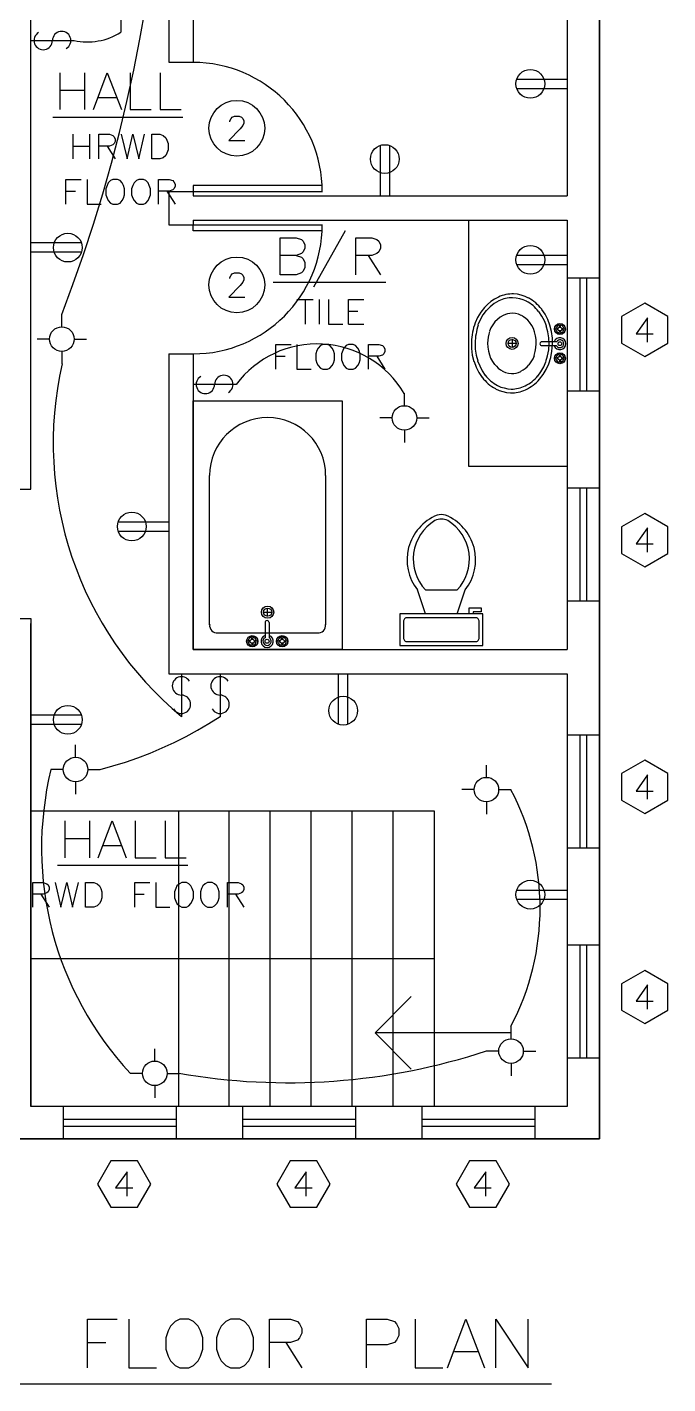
# Paper-space layout 'ISO A1' of a CAD drawing. Extents: x 0 to 817, y 0 to 553.
# Drawn here: x 420 to 499.3, y 212 to 379.9 of the extents above; entities that cross this region are included whole.
import ezdxf
from ezdxf.xclip import XClip

# ---------------------------------------------------------------- set-up
doc = ezdxf.new("R2010")
doc.units = 0
doc.header["$XCLIPFRAME"] = 0
for name, color, linetype in [('Appliances', 7, 'Continuous'), ('BDRTXT', 7, 'Continuous'), ('Cabinetry', 7, 'Continuous'), ('DB - Windows', 7, 'Continuous'), ('Doors', 7, 'Continuous'), ('Power', 7, 'Continuous'), ('Stairs', 7, 'Continuous'), ('Text', 7, 'Continuous'), ('Walls', 7, 'Continuous')]:
    doc.layers.add(name, color=color, linetype=linetype)

# ---------------------------------------------------------------- blocks, each defined once
blk = doc.blocks.new('Viewport5')
at = {"layer": 'Appliances', "color": 6, "linetype": 'Continuous', "lineweight": 25, "true_color": 0xff00ff}
for p, q in [((480.56, 373.5), (486.82, 373.5)), ((480.56, 372.35), (486.82, 372.35)), ((463.67, 365.28), (463.67, 359.04)), ((464.81, 365.28), (464.81, 359.04)), ((426.69, 353.22), (420.44, 353.22)), ((426.69, 352.07), (420.44, 352.07)), ((480.56, 351.71), (486.82, 351.71)), ((480.56, 350.57), (486.82, 350.57)), ((431.24, 318.69), (437.5, 318.69)), ((431.24, 317.55), (437.5, 317.55)), ((458.52, 293.63), (458.52, 299.9)), ((459.67, 293.63), (459.67, 299.9)), ((426.69, 294.77), (420.44, 294.77)), ((426.69, 293.63), (420.44, 293.63)), ((480.56, 273.12), (486.82, 273.12)), ((480.56, 271.98), (486.82, 271.98))]:
    blk.add_line(p, q, dxfattribs=at)
for centre in [(482.25, 372.92), (464.24, 363.61), (425.01, 352.65), (482.25, 351.14), (432.93, 318.12), (425.01, 294.2), (459.09, 295.33), (482.25, 272.55)]:
    blk.add_circle(centre, 1.78, dxfattribs=at)
at = {"layer": 'BDRTXT', "color": 18, "linetype": 'Continuous', "lineweight": 25, "true_color": 0x000000}
for points in [[(445.08, 368.2), (445.08, 368.35), (445.21, 368.63), (445.36, 368.78), (445.65, 368.92), (446.22, 368.92), (446.5, 368.78), (446.65, 368.63), (446.8, 368.35), (446.8, 368.06), (446.65, 367.78), (446.35, 367.34), (444.93, 365.92), (446.92, 365.92)], [(445.08, 348.81), (445.08, 348.96), (445.21, 349.24), (445.36, 349.39), (445.65, 349.53), (446.22, 349.53), (446.5, 349.39), (446.65, 349.24), (446.8, 348.96), (446.8, 348.67), (446.65, 348.39), (446.35, 347.95), (444.93, 346.53), (446.92, 346.53)]]:
    blk.add_lwpolyline(points, dxfattribs=at)
at = {"layer": 'BDRTXT', "color": 163, "linetype": 'Continuous', "lineweight": 25, "true_color": 0x5c8ab8}
for points in [[(456.49, 360.33), (440.51, 360.33), (440.51, 359.59), (456.51, 359.59)], [(456.49, 354.74), (440.51, 354.74), (440.51, 355.48), (456.51, 355.48)]]:
    blk.add_lwpolyline(points, dxfattribs=at)
for centre in [(445.93, 367.42), (445.93, 348.03)]:
    blk.add_circle(centre, 3.45, dxfattribs=at)
for centre, start, end in [((440.51, 359.59), 0, 90), ((440.51, 355.48), 270, 0)]:
    blk.add_arc(centre, 15.98, start, end, dxfattribs=at)
at = {"layer": 'Cabinetry', "color": 93, "linetype": 'Continuous', "lineweight": 25, "true_color": 0x5cb85c}
for p, q in [((474.65, 325.55), (474.65, 356.03)), ((486.82, 325.55), (474.65, 325.55))]:
    blk.add_line(p, q, dxfattribs=at)
at = {"layer": 'DB - Windows', "color": 1, "linetype": 'Continuous', "lineweight": 25, "true_color": 0xff0000}
for p, q in [((431.58, 380.82), (431.58, 379.3)), ((420.44, 378.28), (425.78, 378.28)), ((422.75, 341.32), (421.23, 341.32)), ((425.8, 341.32), (427.32, 341.32)), ((424.27, 339.8), (424.27, 338.27)), ((445.84, 335.71), (440.51, 335.71)), ((466.67, 333.09), (466.67, 334.61)), ((465.15, 331.56), (463.62, 331.56)), ((468.2, 331.56), (469.72, 331.56)), ((466.67, 330.04), (466.67, 328.52)), ((439.07, 299.92), (439.07, 294.58)), ((443.85, 299.92), (443.85, 294.58)), ((425.97, 289.57), (425.97, 291.09)), ((424.44, 288.04), (422.92, 288.04)), ((427.49, 288.04), (429.02, 288.04)), ((476.81, 287.07), (476.81, 288.59)), ((425.97, 286.52), (425.97, 285)), ((475.29, 285.55), (473.76, 285.55)), ((478.33, 285.55), (479.86, 285.55)), ((476.81, 284.02), (476.81, 282.5)), ((479.86, 254.71), (479.86, 256.23)), ((435.77, 251.95), (435.77, 253.48)), ((478.33, 253.18), (476.81, 253.18)), ((481.38, 253.18), (482.91, 253.18)), ((434.24, 250.43), (432.72, 250.43)), ((437.29, 250.43), (438.82, 250.43)), ((479.86, 251.66), (479.86, 250.13)), ((435.77, 248.91), (435.77, 247.38))]:
    blk.add_line(p, q, dxfattribs=at)
for points in [[(424.27, 342.85), (424.27, 344.37), (425.65, 348.07), (426.96, 351.8), (428.19, 355.55), (429.33, 359.31), (430.41, 363.1), (431.41, 366.91), (432.32, 370.74), (433.16, 374.6), (433.93, 378.47), (434.62, 382.34)], [(429.02, 288.06), (430.58, 288.49), (432.15, 288.97), (433.67, 289.5), (435.2, 290.08), (436.7, 290.71), (438.18, 291.39), (439.64, 292.13), (441.06, 292.91), (442.48, 293.74), (443.85, 294.61)]]:
    blk.add_lwpolyline(points, dxfattribs=at)
for centre in [(424.27, 341.32), (466.67, 331.56), (425.97, 288.04), (476.81, 285.55), (479.86, 253.18), (435.77, 250.43)]:
    blk.add_circle(centre, 1.52, dxfattribs=at)
for centre, radius, start, end in [((421.97, 378.28), 1.14, 120.0037, 0), ((424.25, 378.28), 1.14, 299.9982, 180), ((427.45, 385.79), 7.68, 257.4591, 302.3932), ((455.88, 328.2), 12.53, 30.7123, 143.2068), ((467.16, 328.43), 43.96, 167.0691, 230.3174), ((442.03, 335.71), 1.14, 119.9982, 0), ((444.32, 335.71), 1.14, 300.0037, 180), ((439.07, 298.39), 1.14, 30.0037, 270), ((443.85, 298.39), 1.14, 30.0037, 270), ((439.07, 296.11), 1.14, 209.9982, 90), ((443.85, 296.11), 1.14, 209.9982, 90), ((462.78, 278.35), 41.02, 166.3275, 222.8796), ((451.92, 270.9), 31.54, 332.3309, 27.6691), ((452.28, 327.67), 78.4, 260.0519, 288.2373)]:
    blk.add_arc(centre, radius, start, end, dxfattribs=at)
at = {"layer": 'Doors', "color": 5, "linetype": 'Continuous', "lineweight": 25, "true_color": 0x0000ff}
for p, q in [((486.82, 348.92), (490.82, 348.92)), ((488.41, 334.91), (488.41, 348.92)), ((489.24, 334.91), (489.24, 348.92)), ((486.82, 334.91), (490.82, 334.91)), ((486.82, 322.91), (490.82, 322.91)), ((488.41, 308.91), (488.41, 322.91)), ((489.24, 308.91), (489.24, 322.91)), ((486.82, 308.91), (490.82, 308.91)), ((486.82, 292.34), (490.82, 292.34)), ((488.41, 278.33), (488.41, 292.34)), ((489.24, 278.33), (489.24, 292.34)), ((486.82, 278.33), (490.82, 278.33)), ((486.82, 266.33), (490.82, 266.33)), ((488.41, 252.33), (488.41, 266.33)), ((489.24, 252.33), (489.24, 266.33)), ((486.82, 252.33), (490.82, 252.33)), ((424.44, 246.32), (424.44, 242.32)), ((438.43, 246.32), (438.43, 242.32)), ((446.63, 246.32), (446.63, 242.32)), ((460.62, 246.32), (460.62, 242.32)), ((468.81, 246.32), (468.81, 242.32)), ((482.82, 246.32), (482.82, 242.32)), ((424.44, 244.76), (438.43, 244.76)), ((424.44, 243.91), (438.43, 243.91)), ((446.63, 244.76), (460.62, 244.76)), ((446.63, 243.91), (460.62, 243.91)), ((468.81, 244.76), (482.82, 244.76)), ((468.81, 243.91), (482.82, 243.91))]:
    blk.add_line(p, q, dxfattribs=at)
for points in [[(493.55, 340.81), (496.41, 339.16), (499.27, 340.81), (499.27, 344.12), (496.41, 345.77), (493.55, 344.12), (493.55, 340.81)], [(493.55, 314.8), (496.41, 313.15), (499.27, 314.8), (499.27, 318.1), (496.41, 319.75), (493.55, 318.1), (493.55, 314.8)], [(493.55, 284.23), (496.41, 282.58), (499.27, 284.23), (499.27, 287.54), (496.41, 289.19), (493.55, 287.54), (493.55, 284.23)], [(493.55, 258.24), (496.41, 256.59), (499.27, 258.24), (499.27, 261.52), (496.41, 263.17), (493.55, 261.52), (493.55, 258.24)], [(430.33, 239.59), (428.68, 236.73), (430.33, 233.88), (433.63, 233.88), (435.28, 236.73), (433.63, 239.59), (430.33, 239.59)], [(452.53, 239.59), (450.88, 236.73), (452.53, 233.88), (455.81, 233.88), (457.46, 236.73), (455.81, 239.59), (452.53, 239.59)], [(474.72, 239.59), (473.06, 236.73), (474.72, 233.88), (478.02, 233.88), (479.67, 236.73), (478.02, 239.59), (474.72, 239.59)]]:
    blk.add_lwpolyline(points, dxfattribs=at)
at = {"layer": 'Doors', "color": 18, "linetype": 'Continuous', "lineweight": 25, "true_color": 0x000000}
for points in [[(496.77, 340.96), (496.77, 343.97), (495.33, 341.96), (497.47, 341.96)], [(496.77, 314.95), (496.77, 317.95), (495.33, 315.96), (497.47, 315.96)], [(496.77, 284.38), (496.77, 287.39), (495.33, 285.38), (497.47, 285.38)], [(496.77, 258.39), (496.77, 261.37), (495.33, 259.38), (497.47, 259.38)], [(432.34, 235.23), (432.34, 238.24), (430.92, 236.25), (433.06, 236.25)], [(454.52, 235.23), (454.52, 238.24), (453.1, 236.25), (455.24, 236.25)], [(476.73, 235.23), (476.73, 238.24), (475.29, 236.25), (477.42, 236.25)]]:
    blk.add_lwpolyline(points, dxfattribs=at)
at = {"layer": 'Power', "color": 3, "linetype": 'Continuous', "lineweight": 25, "true_color": 0x00ff00}
for p, q in [((485.68, 342.63), (485.55, 342.63)), ((485.85, 342.82), (485.85, 342.95)), ((485.98, 342.82), (485.98, 342.95)), ((486.17, 342.63), (486.29, 342.63)), ((479.99, 341.3), (479.99, 340.28)), ((485.49, 341), (483.67, 341)), ((485.68, 342.51), (485.55, 342.51)), ((485.85, 342.34), (485.85, 342.21)), ((485.98, 342.34), (485.98, 342.21)), ((486.17, 342.51), (486.29, 342.51)), ((480.47, 340.79), (479.48, 340.79)), ((483.67, 340.52), (485.49, 340.52)), ((485.85, 339.18), (485.85, 339.31)), ((485.98, 339.18), (485.98, 339.31)), ((485.68, 338.99), (485.55, 338.99)), ((485.68, 338.89), (485.55, 338.89)), ((485.85, 338.7), (485.85, 338.57)), ((485.98, 338.7), (485.98, 338.57)), ((486.17, 338.99), (486.29, 338.99)), ((486.17, 338.89), (486.29, 338.89)), ((442.56, 305.97), (442.56, 324.43)), ((456.91, 324.43), (456.91, 305.97)), ((469.28, 307.31), (468.28, 310.27)), ((469.28, 310.27), (473.19, 310.27)), ((473.19, 307.31), (474.19, 310.27)), ((449.23, 307.52), (450.25, 307.52)), ((449.74, 306.99), (449.74, 308.03)), ((474.67, 308.05), (476.15, 308.05)), ((474.67, 307.31), (474.67, 308.05)), ((449.42, 306.23), (449.42, 304.36)), ((449.95, 304.36), (449.95, 306.23)), ((466.57, 306.33), (466.57, 304.36)), ((475.41, 306.82), (467.05, 306.82)), ((475.9, 304.36), (475.9, 306.33)), ((455.9, 304.94), (443.58, 304.94)), ((447.77, 304.17), (447.77, 304.3)), ((447.9, 304.17), (447.9, 304.3)), ((451.47, 304.17), (451.47, 304.3)), ((451.6, 304.17), (451.6, 304.3)), ((447.58, 303.98), (447.43, 303.98)), ((447.58, 303.86), (447.43, 303.86)), ((447.77, 303.66), (447.77, 303.54)), ((447.9, 303.66), (447.9, 303.54)), ((448.07, 303.98), (448.21, 303.98)), ((448.07, 303.86), (448.21, 303.86)), ((451.3, 303.98), (451.16, 303.98)), ((451.3, 303.86), (451.16, 303.86)), ((451.47, 303.66), (451.47, 303.54)), ((451.6, 303.66), (451.6, 303.54)), ((451.79, 303.98), (451.92, 303.98)), ((451.79, 303.86), (451.92, 303.86)), ((467.05, 303.88), (475.41, 303.88))]:
    blk.add_line(p, q, dxfattribs=at)
for points in [[(478.29, 346.53), (477.81, 346.27), (477.36, 345.98), (476.96, 345.62), (476.58, 345.24)], [(478.36, 346.06), (477.78, 345.72), (477.26, 345.3), (476.79, 344.84)], [(481.76, 346), (481.36, 346.19), (480.94, 346.32), (480.49, 346.4), (480.05, 346.44)], [(482.04, 346.4), (481.59, 346.61), (481.13, 346.76), (480.66, 346.87), (480.18, 346.91)], [(476.56, 345.24), (476.11, 344.64), (475.73, 344.01), (475.43, 343.33)], [(476.79, 344.86), (476.39, 344.31), (476.05, 343.71), (475.77, 343.08)], [(481.13, 344.24), (480.77, 344.39), (480.41, 344.48), (480.01, 344.52)], [(484.24, 342.95), (483.99, 343.59), (483.67, 344.18), (483.29, 344.75)], [(484.66, 343.04), (484.41, 343.73), (484.07, 344.39), (483.67, 345)], [(477.87, 343.46), (477.61, 343.1), (477.38, 342.7), (477.21, 342.3)], [(478.88, 344.26), (478.53, 344.03), (478.17, 343.76), (477.87, 343.44)], [(482.78, 342.21), (482.63, 342.63), (482.42, 343.01), (482.14, 343.4)], [(483.39, 336.35), (483.84, 336.94), (484.22, 337.57), (484.52, 338.25), (484.77, 339.04), (484.92, 339.82), (485, 340.64), (484.98, 341.45), (484.88, 342.25), (484.68, 343.06)], [(484.16, 338.53), (484.37, 339.25), (484.52, 339.99), (484.56, 340.73), (484.54, 341.49), (484.41, 342.23), (484.22, 342.95)], [(482.74, 339.31), (482.86, 339.78), (482.95, 340.26), (482.99, 340.77), (482.97, 341.26), (482.89, 341.74), (482.76, 342.21)], [(474.95, 340.94), (474.97, 340.14), (475.07, 339.33), (475.27, 338.53)], [(475.41, 340.86), (475.43, 340.09), (475.56, 339.35), (475.75, 338.63)], [(476.96, 340.81), (476.98, 340.33), (477.06, 339.84), (477.19, 339.37), (477.34, 338.95), (477.55, 338.57), (477.83, 338.19)], [(482.1, 338.13), (482.36, 338.49), (482.59, 338.89), (482.76, 339.29)], [(475.29, 338.55), (475.54, 337.85), (475.88, 337.19), (476.28, 336.58)], [(475.73, 338.63), (475.99, 338), (476.3, 337.41), (476.68, 336.83)], [(483.16, 336.73), (483.56, 337.28), (483.9, 337.87), (484.18, 338.51)], [(478.82, 337.34), (479.18, 337.19), (479.54, 337.11), (479.94, 337.07)], [(477.93, 335.18), (478.38, 334.97), (478.84, 334.82), (479.31, 334.72), (479.8, 334.67)], [(478.19, 335.59), (478.59, 335.39), (479.01, 335.27), (479.46, 335.18), (479.9, 335.14)], [(458.97, 302.9), (440.51, 302.9), (440.51, 333.66), (458.97, 333.66), (458.97, 302.9)], [(476.15, 308.05), (476.15, 307.56), (475.16, 307.56), (475.16, 307.31)], [(466.08, 307.31), (466.08, 303.39), (476.39, 303.39), (476.39, 307.31), (466.08, 307.31)]]:
    blk.add_lwpolyline(points, dxfattribs=at)
for centre, radius in [((485.91, 342.57), 0.677), ((485.43, 342.57), 0.127), ((485.91, 342.57), 0.233), ((485.91, 343.08), 0.127), ((486.42, 342.57), 0.127), ((479.99, 340.79), 0.741), ((479.99, 340.79), 0.487), ((485.91, 340.75), 0.233), ((485.91, 342.08), 0.127), ((485.91, 338.95), 0.677), ((485.91, 339.44), 0.127), ((485.43, 338.95), 0.127), ((485.91, 338.95), 0.233), ((485.91, 338.44), 0.127), ((486.42, 338.95), 0.127), ((449.74, 307.52), 0.762), ((449.74, 307.52), 0.508), ((447.83, 303.92), 0.699), ((447.3, 303.92), 0.127), ((447.83, 303.92), 0.254), ((447.83, 304.43), 0.127), ((448.34, 303.92), 0.127), ((449.67, 303.92), 0.254), ((451.54, 303.92), 0.699), ((451.03, 303.92), 0.127), ((451.54, 303.92), 0.254), ((451.54, 304.43), 0.127), ((452.07, 303.92), 0.127), ((447.83, 303.41), 0.127), ((451.54, 303.41), 0.127)]:
    blk.add_circle(centre, radius, dxfattribs=at)
for centre, radius, start, end in [((480.05, 342.78), 4.13, 88.1543, 114.9884), ((480.01, 342.7), 3.75, 89.1925, 116.2518), ((479.52, 341.79), 4.78, 38.2269, 62.1332), ((479.52, 341.85), 5.21, 37.4634, 61.3202), ((479.99, 342.04), 2.48, 89.3573, 116.3397), ((482.42, 340.71), 7.47, 159.4226, 178.1543), ((482.36, 340.75), 6.94, 160.6256, 179.1925), ((485.91, 342.57), 0.487, 106.2323, 163.905), ((485.91, 342.57), 0.487, 15.238, 74.2072), ((481.51, 340.77), 4.55, 160.7355, 179.3573), ((483.67, 340.75), 0.233, 90, 270), ((485.91, 340.75), 0.741, 199.649, 160.3619), ((485.91, 342.57), 0.487, 196.1224, 254.0863), ((485.91, 340.75), 0.487, 210.3442, 149.7546), ((485.91, 342.57), 0.487, 286.4465, 344.0863), ((485.91, 338.95), 0.487, 106.441, 164.0808), ((485.91, 338.95), 0.487, 16.1224, 74.0863), ((485.91, 338.95), 0.487, 195.238, 254.2072), ((485.91, 338.95), 0.487, 286.2378, 343.9105), ((480.43, 339.76), 5.21, 217.4634, 241.3202), ((480.43, 339.8), 4.78, 218.2269, 242.1332), ((479.96, 339.54), 2.48, 269.3573, 296.3397), ((479.5, 339.82), 4.78, 296.2573, 320.1636), ((479.46, 339.78), 5.21, 294.9939, 318.8507), ((479.92, 338.8), 4.13, 268.1543, 294.9884), ((479.94, 338.89), 3.75, 269.1925, 296.2518), ((449.74, 324.43), 7.18, 0, 180), ((472.96, 313.99), 5.97, 112.0276, 218.5291), ((471.24, 317.64), 1.95, 74.8608, 105.1392), ((469.51, 313.99), 5.97, 321.4709, 67.9724), ((473.3, 314.1), 5.55, 121.0529, 223.6322), ((471.24, 317.08), 1.95, 65.7312, 114.2688), ((469.17, 314.1), 5.55, 316.3678, 58.9471), ((443.45, 305.85), 0.889, 171.8701, 278.1299), ((449.67, 306.23), 0.254, 0, 180), ((456.02, 305.85), 0.889, 261.8756, 8.1299), ((466.99, 306.4), 0.423, 81.8701, 188.1299), ((475.48, 306.4), 0.423, 351.8701, 98.1299), ((447.83, 303.92), 0.508, 105.238, 164.2072), ((447.83, 303.92), 0.508, 16.441, 74.0808), ((449.67, 303.92), 0.762, 109.649, 70.3619), ((449.67, 303.92), 0.508, 120.3442, 59.7546), ((451.54, 303.92), 0.508, 106.1224, 164.0863), ((451.54, 303.92), 0.508, 16.2323, 73.905), ((466.99, 304.3), 0.423, 171.8701, 278.1299), ((475.48, 304.3), 0.423, 261.8756, 8.1299), ((447.83, 303.92), 0.508, 196.2378, 253.9105), ((447.83, 303.92), 0.508, 286.1224, 344.0863), ((451.54, 303.92), 0.508, 196.4465, 254.0863), ((451.54, 303.92), 0.508, 285.238, 344.2072)]:
    blk.add_arc(centre, radius, start, end, dxfattribs=at)
for centre, start_param, end_param in [((479.69, 341.45), 5.384177, 5.801036), ((480.28, 340.16), 2.242584, 2.659443), ((479.67, 340.16), 3.601403, 4.018359)]:
    blk.add_ellipse(centre, major_axis=(0, 3.15), ratio=0.993289, start_param=start_param, end_param=end_param, dxfattribs=at)
at = {"layer": 'Stairs', "color": 213, "linetype": 'Continuous', "lineweight": 25, "true_color": 0xc16edd}
for p, q in [((420.44, 282.92), (470.35, 282.92)), ((438.73, 246.32), (438.73, 282.92)), ((444.93, 282.92), (444.93, 246.32)), ((450.01, 282.92), (450.01, 246.32)), ((455.09, 282.92), (455.09, 246.32)), ((460.17, 282.92), (460.17, 246.32)), ((465.25, 282.92), (465.25, 246.32)), ((470.35, 282.92), (470.35, 246.32)), ((470.35, 264.61), (420.44, 264.61))]:
    blk.add_line(p, q, dxfattribs=at)
at = {"layer": 'Text', "color": 18, "linetype": 'Continuous', "lineweight": 25, "true_color": 0x000000}
for p, q in [((424.02, 374.3), (424.02, 369.73)), ((427.07, 374.3), (427.07, 369.73)), ((424.02, 372.12), (427.07, 372.12)), ((428.8, 371.25), (430.98, 371.25)), ((423.15, 368.8), (439.26, 368.8)), ((425.65, 366.68), (425.65, 363.63)), ((427.68, 366.68), (427.68, 363.63)), ((425.65, 365.22), (427.68, 365.22)), ((429.86, 365.22), (430.88, 363.63)), ((424.78, 359.63), (425.95, 359.63)), ((437.27, 359.63), (438.29, 358.04)), ((459.35, 354.74), (455.43, 347.76)), ((462.18, 351.69), (463.71, 349.28)), ((450.44, 348.37), (464.36, 348.37)), ((453.36, 346.23), (455.39, 346.23)), ((454.37, 346.23), (454.37, 343.18)), ((456.13, 346.23), (456.13, 343.18)), ((459.75, 344.79), (460.91, 344.79)), ((459.75, 343.18), (461.63, 343.18)), ((450.75, 339.2), (451.92, 339.2)), ((463.24, 339.2), (464.26, 337.6)), ((424.63, 281.67), (424.63, 277.1)), ((427.68, 281.67), (427.68, 277.1)), ((424.63, 279.49), (427.68, 279.49)), ((429.42, 278.62), (431.6, 278.62)), ((423.74, 276.19), (439.87, 276.19)), ((421.69, 272.61), (422.71, 271)), ((433.29, 272.61), (434.46, 272.61)), ((445.78, 272.61), (446.8, 271)), ((463.03, 255.45), (467.52, 250.94))]:
    blk.add_line(p, q, dxfattribs=at)
for points in [[(428.17, 369.73), (429.9, 374.3), (431.64, 369.73)], [(432.74, 374.3), (432.74, 369.73), (435.34, 369.73)], [(436.42, 374.3), (436.42, 369.73), (439.05, 369.73)], [(428.85, 363.63), (428.85, 366.68), (430.16, 366.68), (430.58, 366.53), (430.73, 366.38), (430.88, 366.09), (430.88, 365.79), (430.73, 365.52), (430.58, 365.37), (430.16, 365.22), (428.85, 365.22)], [(431.6, 366.68), (432.34, 363.63), (433.06, 366.68), (433.78, 363.63), (434.52, 366.68)], [(435.39, 363.63), (435.39, 366.68), (436.4, 366.68), (436.83, 366.53), (437.12, 366.24), (437.27, 365.94), (437.42, 365.52), (437.42, 364.77), (437.27, 364.35), (437.12, 364.06), (436.83, 363.76), (436.4, 363.63), (435.39, 363.63)], [(424.78, 358.04), (424.78, 361.09), (426.67, 361.09)], [(427.41, 361.09), (427.41, 358.04), (429.14, 358.04)], [(430.58, 361.09), (430.31, 360.94), (430.01, 360.65), (429.86, 360.35), (429.71, 359.93), (429.71, 359.19), (429.86, 358.76), (430.01, 358.47), (430.31, 358.17), (430.58, 358.04), (431.17, 358.04), (431.47, 358.17), (431.75, 358.47), (431.89, 358.76), (432.04, 359.19), (432.04, 359.93), (431.89, 360.35), (431.75, 360.65), (431.47, 360.94), (431.17, 361.09), (430.58, 361.09)], [(433.78, 361.09), (433.5, 360.94), (433.21, 360.65), (433.06, 360.35), (432.91, 359.93), (432.91, 359.19), (433.06, 358.76), (433.21, 358.47), (433.5, 358.17), (433.78, 358.04), (434.37, 358.04), (434.65, 358.17), (434.94, 358.47), (435.09, 358.76), (435.24, 359.19), (435.24, 359.93), (435.09, 360.35), (434.94, 360.65), (434.65, 360.94), (434.37, 361.09), (433.78, 361.09)], [(436.25, 358.04), (436.25, 361.09), (437.57, 361.09), (437.99, 360.94), (438.14, 360.8), (438.29, 360.5), (438.29, 360.2), (438.14, 359.93), (437.99, 359.78), (437.57, 359.63), (436.25, 359.63)], [(453.25, 351.69), (453.91, 351.46), (454.12, 351.25), (454.35, 350.8), (454.35, 350.17), (454.12, 349.72), (453.91, 349.51), (453.25, 349.28), (451.3, 349.28), (451.3, 353.87), (453.25, 353.87), (453.91, 353.64), (454.12, 353.43), (454.35, 352.98), (454.35, 352.56), (454.12, 352.12), (453.91, 351.91), (453.25, 351.69), (451.3, 351.69)], [(460.66, 349.28), (460.66, 353.87), (462.63, 353.87), (463.26, 353.64), (463.5, 353.43), (463.71, 352.98), (463.71, 352.56), (463.5, 352.12), (463.26, 351.91), (462.63, 351.69), (460.66, 351.69)], [(457.29, 346.23), (457.29, 343.18), (459.03, 343.18)], [(459.75, 343.18), (459.75, 346.23), (461.63, 346.23)], [(450.75, 337.6), (450.75, 340.64), (452.64, 340.64)], [(453.36, 340.64), (453.36, 337.6), (455.11, 337.6)], [(456.55, 340.64), (456.28, 340.52), (455.98, 340.22), (455.83, 339.92), (455.69, 339.5), (455.69, 338.76), (455.83, 338.34), (455.98, 338.04), (456.28, 337.74), (456.55, 337.6), (457.15, 337.6), (457.42, 337.74), (457.72, 338.04), (457.87, 338.34), (458.01, 338.76), (458.01, 339.5), (457.87, 339.92), (457.72, 340.22), (457.42, 340.52), (457.15, 340.64), (456.55, 340.64)], [(459.75, 340.64), (459.45, 340.52), (459.18, 340.22), (459.03, 339.92), (458.88, 339.5), (458.88, 338.76), (459.03, 338.34), (459.18, 338.04), (459.45, 337.74), (459.75, 337.6), (460.34, 337.6), (460.62, 337.74), (460.91, 338.04), (461.06, 338.34), (461.21, 338.76), (461.21, 339.5), (461.06, 339.92), (460.91, 340.22), (460.62, 340.52), (460.34, 340.64), (459.75, 340.64)], [(462.23, 337.6), (462.23, 340.64), (463.52, 340.64), (463.96, 340.52), (464.11, 340.37), (464.26, 340.07), (464.26, 339.78), (464.11, 339.5), (463.96, 339.35), (463.52, 339.2), (462.23, 339.2)], [(428.76, 277.1), (430.5, 281.67), (432.25, 277.1)], [(433.33, 281.67), (433.33, 277.1), (435.94, 277.1)], [(437.04, 281.67), (437.04, 277.1), (439.64, 277.1)], [(420.68, 271), (420.68, 274.05), (421.97, 274.05), (422.41, 273.9), (422.56, 273.78), (422.71, 273.48), (422.71, 273.18), (422.56, 272.89), (422.41, 272.76), (421.97, 272.61), (420.68, 272.61)], [(423.43, 274.05), (424.15, 271), (424.87, 274.05), (425.61, 271), (426.33, 274.05)], [(427.19, 271), (427.19, 274.05), (428.21, 274.05), (428.66, 273.9), (428.95, 273.63), (429.08, 273.33), (429.23, 272.89), (429.23, 272.17), (429.08, 271.74), (428.95, 271.45), (428.66, 271.15), (428.21, 271), (427.19, 271)], [(433.29, 271), (433.29, 274.05), (435.17, 274.05)], [(435.92, 274.05), (435.92, 271), (437.65, 271)], [(439.11, 274.05), (438.82, 273.9), (438.52, 273.63), (438.37, 273.33), (438.22, 272.89), (438.22, 272.17), (438.37, 271.74), (438.52, 271.45), (438.82, 271.15), (439.11, 271), (439.68, 271), (439.98, 271.15), (440.25, 271.45), (440.4, 271.74), (440.55, 272.17), (440.55, 272.89), (440.4, 273.33), (440.25, 273.63), (439.98, 273.9), (439.68, 274.05), (439.11, 274.05)], [(442.29, 274.05), (442.01, 273.9), (441.72, 273.63), (441.57, 273.33), (441.42, 272.89), (441.42, 272.17), (441.57, 271.74), (441.72, 271.45), (442.01, 271.15), (442.29, 271), (442.88, 271), (443.18, 271.15), (443.45, 271.45), (443.6, 271.74), (443.75, 272.17), (443.75, 272.89), (443.6, 273.33), (443.45, 273.63), (443.18, 273.9), (442.88, 274.05), (442.29, 274.05)], [(444.76, 271), (444.76, 274.05), (446.08, 274.05), (446.5, 273.9), (446.65, 273.78), (446.8, 273.48), (446.8, 273.18), (446.65, 272.89), (446.5, 272.76), (446.08, 272.61), (444.76, 272.61)], [(479.75, 255.45), (463.03, 255.45), (467.52, 259.95)]]:
    blk.add_lwpolyline(points, dxfattribs=at)
at = {"layer": 'Walls', "color": 18, "linetype": 'Continuous', "lineweight": 25, "true_color": 0x000000}
for p, q in [((490.82, 443.52), (490.82, 242.32)), ((486.82, 439.52), (486.82, 359.04)), ((440.51, 401.97), (440.51, 375.59)), ((437.5, 398.96), (437.5, 375.59)), ((437.5, 375.59), (440.51, 375.59)), ((437.5, 359.59), (440.51, 359.59)), ((437.5, 359.59), (437.5, 355.48)), ((440.51, 359.59), (440.51, 359.04)), ((440.51, 359.04), (486.82, 359.04)), ((437.5, 355.48), (440.51, 355.48)), ((440.51, 356.03), (486.82, 356.03)), ((440.51, 356.03), (440.51, 355.48)), ((486.82, 356.03), (486.82, 302.9)), ((437.5, 339.48), (440.51, 339.48)), ((437.5, 339.48), (437.5, 299.9)), ((440.51, 339.48), (440.51, 302.9)), ((417.44, 322.74), (420.44, 322.74)), ((417.44, 306.73), (420.44, 306.73)), ((440.51, 302.9), (486.82, 302.9)), ((486.82, 302.9), (486.82, 302.9)), ((486.82, 302.9), (486.82, 302.9)), ((486.82, 302.88), (486.82, 302.88)), ((437.5, 299.9), (486.82, 299.9)), ((486.82, 299.9), (486.82, 246.32)), ((486.82, 246.32), (420.44, 246.32)), ((490.82, 242.32), (411.95, 242.32))]:
    blk.add_line(p, q, dxfattribs=at)
for points in [[(320.11, 309.4), (310.97, 309.4), (310.97, 260.61), (320.11, 260.61), (320.11, 242.32), (338.4, 242.32), (338.4, 233.18), (411.95, 233.18), (411.95, 242.32), (490.82, 242.32), (490.82, 443.52), (320.11, 443.52), (320.11, 425.23), (310.97, 425.23), (310.97, 376.46), (320.11, 376.46), (320.11, 309.4)], [(420.44, 322.74), (420.44, 381.41), (417.44, 381.41), (417.44, 380.46)], [(420.44, 306.73), (420.44, 246.32), (420.44, 306.1)], [(486.82, 302.88), (486.82, 302.88), (486.82, 302.9), (486.82, 302.88), (486.82, 302.88), (486.82, 302.88), (486.82, 302.88)], [(486.82, 302.9), (486.82, 302.88), (486.82, 302.88), (486.82, 302.88), (486.82, 302.88), (486.82, 302.88), (486.82, 302.88), (486.82, 302.88), (486.82, 302.88), (486.82, 302.88), (486.82, 302.88), (486.82, 302.88), (486.82, 302.88), (486.82, 302.88), (486.82, 302.9), (486.82, 302.9)]]:
    blk.add_lwpolyline(points, dxfattribs=at)
blk = doc.blocks.new('Viewport6')
at = {"color": 18, "linetype": 'Continuous', "lineweight": 25, "true_color": 0x000000}
for p, q in [((427.43, 217.13), (429.71, 217.13)), ((452, 217.13), (453.99, 213.98)), ((472.85, 215.99), (475.71, 215.99)), ((379.99, 211.99), (484.85, 211.99))]:
    blk.add_line(p, q, dxfattribs=at)
for points in [[(427.43, 213.98), (427.43, 219.99), (431.13, 219.99)], [(432.57, 219.99), (432.57, 213.98), (436, 213.98)], [(438.86, 219.99), (438.29, 219.69), (437.71, 219.12), (437.42, 218.55), (437.14, 217.7), (437.14, 216.27), (437.42, 215.42), (437.71, 214.85), (438.29, 214.28), (438.86, 213.98), (440, 213.98), (440.57, 214.28), (441.14, 214.85), (441.42, 215.42), (441.72, 216.27), (441.72, 217.7), (441.42, 218.55), (441.14, 219.12), (440.57, 219.69), (440, 219.99), (438.86, 219.99)], [(445.14, 219.99), (444.57, 219.69), (444, 219.12), (443.71, 218.55), (443.43, 217.7), (443.43, 216.27), (443.71, 215.42), (444, 214.85), (444.57, 214.28), (445.14, 213.98), (446.29, 213.98), (446.86, 214.28), (447.43, 214.85), (447.71, 215.42), (448, 216.27), (448, 217.7), (447.71, 218.55), (447.43, 219.12), (446.86, 219.69), (446.29, 219.99), (445.14, 219.99)], [(449.99, 213.98), (449.99, 219.99), (452.57, 219.99), (453.42, 219.69), (453.7, 219.42), (453.99, 218.85), (453.99, 218.28), (453.7, 217.7), (453.42, 217.41), (452.57, 217.13), (449.99, 217.13)], [(461.99, 213.98), (461.99, 219.99), (464.55, 219.99), (465.42, 219.69), (465.7, 219.42), (465.99, 218.85), (465.99, 217.98), (465.7, 217.41), (465.42, 217.13), (464.55, 216.84), (461.99, 216.84)], [(467.98, 219.99), (467.98, 213.98), (471.41, 213.98)], [(471.98, 213.98), (474.27, 219.99), (476.56, 213.98)], [(478, 213.98), (478, 219.99), (482, 213.98), (482, 219.99)]]:
    blk.add_lwpolyline(points, dxfattribs=at)

psp = doc.layouts.new('ISO A1')

# ---------------------------------------------------------------- block references
at = {"layer": 'Stairs', "color": 7, "linetype": 'Continuous', "lineweight": 25}
ref = psp.add_blockref('Viewport5', (0, 0), dxfattribs=at)
XClip(ref).set_block_clipping_path([(301.4833112052, 223.9068756963), (505.2803567914, 455.83612858)])
at = {"layer": 'Text', "color": 7, "linetype": 'Continuous', "lineweight": 25}
ref = psp.add_blockref('Viewport6', (0, 0), dxfattribs=at)
XClip(ref).set_block_clipping_path([(0, 0), (829.4124879777, 558.4124870243)])

doc.saveas('drawing.dxf')
